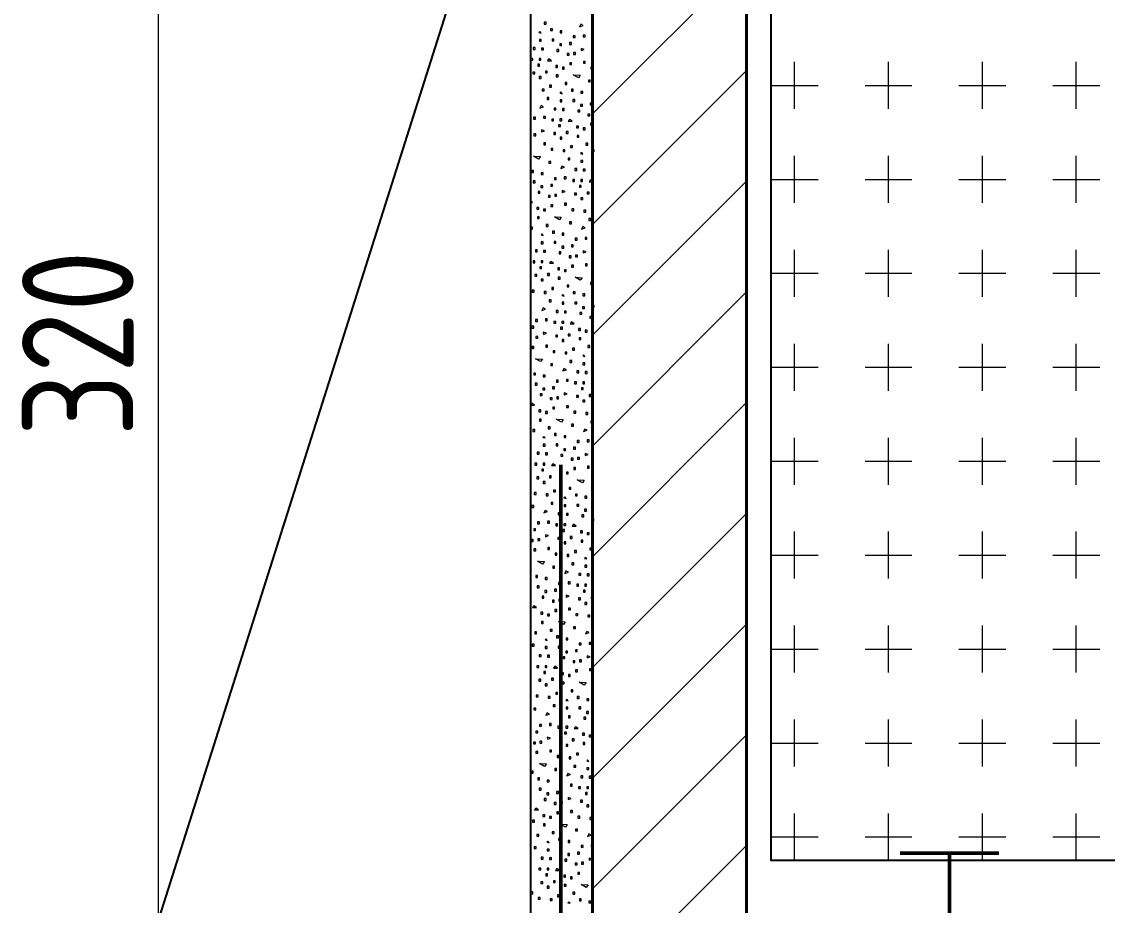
# Model space of a CAD drawing. Header units: millimetres. Extents: x 0 to 23.3, y 0 to 16.5.
# Drawn here: x 17.625 to 18.794, y 10.629 to 11.58 of the extents above; entities that cross this region are included whole.
import ezdxf

# ---------------------------------------------------------------- set-up
doc = ezdxf.new("R2010")
doc.units = ezdxf.units.MM
doc.layers.add('PDF _Геометрия', color=7, linetype='Continuous')
doc.layers.add('PDF _Текст', color=7, linetype='Continuous')
doc.styles.get("Standard").update_dxf_attribs({"font": 'ГОСТ тип А.ttf'})

msp = doc.modelspace()

# ---------------------------------------------------------------- linework, layer by layer
at = {"layer": 'PDF _Геометрия', "lineweight": 13}
msp.add_lwpolyline([(17.7722, 12.6707), (17.7722, 9.8014)], dxfattribs=at)
at = {"layer": 'PDF _Геометрия', "lineweight": 25}
for points in [[(21.6086, 9.7458), (18.2399, 9.7458), (18.1735, 9.7458), (18.1735, 12.6382), (18.2399, 12.6382), (18.2399, 9.8122), (21.6086, 9.8122)], [(18.4323, 11.9712), (19.4017, 11.9712), (19.4017, 10.6771), (18.4323, 10.6771)]]:
    msp.add_lwpolyline(points, close=True, dxfattribs=at)
at = {"layer": 'PDF _Геометрия', "lineweight": 40}
msp.add_lwpolyline([(18.4058, 12.6358), (18.4058, 9.8231), (18.2399, 9.8231), (18.2399, 12.6358)], close=True, dxfattribs=at)
at = {"layer": 'PDF _Геометрия', "lineweight": 25}
msp.add_lwpolyline([(18.2711, 12.1854), (18.267, 12.1725), (17.6494, 10.2257)], dxfattribs=at)
at = {"layer": 'PDF _Геометрия', "lineweight": 18}
for points in [[(18.2399, 11.4809), (18.4058, 11.6468)], [(18.2275, 11.5774), (18.2262, 11.5747)], [(18.2262, 11.5747), (18.2301, 11.5761)], [(18.2301, 11.5761), (18.2275, 11.5774)], [(18.1835, 11.5695), (18.1824, 11.5684)], [(18.1824, 11.5684), (18.1848, 11.5678)], [(18.1848, 11.5678), (18.1835, 11.5695)], [(18.2277, 11.5512), (18.2277, 11.549)], [(18.2277, 11.549), (18.231, 11.5502), (18.2277, 11.5512)], [(18.1958, 11.538), (18.193, 11.54), (18.1915, 11.538)], [(18.1915, 11.538), (18.1958, 11.538)], [(18.2399, 11.3617), (18.4058, 11.5276)], [(18.4576, 11.4862), (18.4576, 11.5368)], [(18.5588, 11.4862), (18.5588, 11.5368)], [(18.6599, 11.4862), (18.6599, 11.5368)], [(18.761, 11.4862), (18.761, 11.5368)], [(18.2193, 11.5228), (18.2267, 11.5224)], [(18.2248, 11.5196), (18.2193, 11.5228)], [(18.2267, 11.5224), (18.2248, 11.5196)], [(18.206, 11.5044), (18.2049, 11.5033)], [(18.2049, 11.5033), (18.2073, 11.5026)], [(18.2073, 11.5026), (18.206, 11.5044)], [(18.4323, 11.5115), (18.4829, 11.5115)], [(18.5335, 11.5115), (18.584, 11.5115)], [(18.6346, 11.5115), (18.6852, 11.5115)], [(18.7357, 11.5115), (18.7863, 11.5115)], [(18.1847, 11.4898), (18.1835, 11.4871)], [(18.1835, 11.4871), (18.1874, 11.4885)], [(18.1874, 11.4885), (18.1847, 11.4898)], [(18.2154, 11.4748), (18.2139, 11.4728)], [(18.2139, 11.4728), (18.2183, 11.4729)], [(18.2183, 11.4729), (18.2154, 11.4748)], [(18.185, 11.4636), (18.185, 11.4614)], [(18.185, 11.4614), (18.1883, 11.4626), (18.185, 11.4636)], [(18.1766, 11.4352), (18.184, 11.4348)], [(18.182, 11.432), (18.1766, 11.4352)], [(18.184, 11.4348), (18.182, 11.432)], [(18.2284, 11.4392), (18.2273, 11.4381)], [(18.2273, 11.4381), (18.2297, 11.4375)], [(18.2297, 11.4375), (18.2284, 11.4392)], [(18.4576, 11.3851), (18.4576, 11.4356)], [(18.5588, 11.3851), (18.5588, 11.4356)], [(18.6599, 11.3851), (18.6599, 11.4356)], [(18.761, 11.3851), (18.761, 11.4356)], [(18.2072, 11.4246), (18.2059, 11.422)], [(18.2059, 11.422), (18.2098, 11.4233)], [(18.2098, 11.4233), (18.2072, 11.4246)], [(18.2399, 11.4083), (18.2378, 11.4097), (18.2363, 11.4077)], [(18.4323, 11.4103), (18.4829, 11.4103)], [(18.5335, 11.4103), (18.584, 11.4103)], [(18.6346, 11.4103), (18.6852, 11.4103)], [(18.7357, 11.4103), (18.7863, 11.4103)], [(18.2074, 11.3985), (18.2075, 11.3963)], [(18.2075, 11.3963), (18.2107, 11.3974), (18.2074, 11.3985)], [(18.2363, 11.4077), (18.2399, 11.4077)], [(18.2399, 11.2425), (18.4058, 11.4084)], [(18.1755, 11.3853), (18.1735, 11.3867)], [(18.1735, 11.3853), (18.1755, 11.3853)], [(18.2045, 11.3668), (18.199, 11.3701)], [(18.199, 11.37), (18.2064, 11.3697)], [(18.2064, 11.3697), (18.2045, 11.3668)], [(18.1857, 11.3516), (18.1846, 11.3505)], [(18.187, 11.3499), (18.1857, 11.3516)], [(18.2296, 11.3595), (18.2283, 11.3568)], [(18.2283, 11.3568), (18.2322, 11.3582)], [(18.2322, 11.3582), (18.2296, 11.3595)], [(18.1846, 11.3505), (18.187, 11.3499)], [(18.2299, 11.3333), (18.2299, 11.3311)], [(18.2299, 11.3311), (18.2332, 11.3322), (18.2299, 11.3333)], [(18.4576, 11.2839), (18.4576, 11.3345)], [(18.5588, 11.2839), (18.5588, 11.3345)], [(18.6599, 11.2839), (18.6599, 11.3345)], [(18.761, 11.2839), (18.761, 11.3345)], [(18.1951, 11.3221), (18.1936, 11.3201)], [(18.1936, 11.3201), (18.198, 11.3201)], [(18.198, 11.3201), (18.1951, 11.3221)], [(18.2214, 11.3049), (18.2288, 11.3045)], [(18.2269, 11.3017), (18.2214, 11.3049)], [(18.2288, 11.3045), (18.2269, 11.3017)], [(18.4323, 11.3092), (18.4829, 11.3092)], [(18.5335, 11.3092), (18.584, 11.3092)], [(18.6346, 11.3092), (18.6852, 11.3092)], [(18.7357, 11.3092), (18.7863, 11.3092)], [(18.2081, 11.2865), (18.207, 11.2854)], [(18.207, 11.2854), (18.2094, 11.2847)], [(18.2094, 11.2847), (18.2081, 11.2865)], [(18.2399, 11.1233), (18.4058, 11.2892)], [(18.1869, 11.2719), (18.1856, 11.2692)], [(18.1856, 11.2692), (18.1895, 11.2706)], [(18.1895, 11.2706), (18.1869, 11.2719)], [(18.2176, 11.2569), (18.216, 11.2549)], [(18.216, 11.2549), (18.2204, 11.255)], [(18.2204, 11.255), (18.2175, 11.2569)], [(18.1871, 11.2457), (18.1872, 11.2435)], [(18.1872, 11.2435), (18.1904, 11.2447), (18.1871, 11.2457)], [(18.4576, 11.1828), (18.4576, 11.2334)], [(18.5588, 11.1828), (18.5588, 11.2334)], [(18.6599, 11.1828), (18.6599, 11.2334)], [(18.761, 11.1828), (18.761, 11.2334)], [(18.1787, 11.2173), (18.1861, 11.2169)], [(18.1842, 11.2141), (18.1787, 11.2173)], [(18.1861, 11.2169), (18.1842, 11.2141)], [(18.2305, 11.2213), (18.2295, 11.2202)], [(18.2295, 11.2202), (18.2319, 11.2196)], [(18.2319, 11.2196), (18.2305, 11.2213)], [(18.2093, 11.2067), (18.208, 11.2041)], [(18.208, 11.2041), (18.212, 11.2054), (18.2093, 11.2067)], [(18.4323, 11.2081), (18.4829, 11.2081)], [(18.5335, 11.2081), (18.584, 11.2081)], [(18.6346, 11.2081), (18.6852, 11.2081)], [(18.7357, 11.2081), (18.7863, 11.2081)], [(18.2399, 11.1916), (18.2385, 11.1898)], [(18.2385, 11.1898), (18.2399, 11.1898)], [(18.2096, 11.1806), (18.2096, 11.1784)], [(18.2096, 11.1784), (18.2129, 11.1795), (18.2096, 11.1806)], [(18.1748, 11.1693), (18.1735, 11.1676)], [(18.1735, 11.1673), (18.1777, 11.1674)], [(18.1777, 11.1674), (18.1748, 11.1693)], [(18.2399, 11.0041), (18.4058, 11.17)], [(18.2011, 11.1521), (18.2086, 11.1518)], [(18.2066, 11.1489), (18.2011, 11.1521)], [(18.2086, 11.1518), (18.2066, 11.1489)], [(18.2318, 11.1416), (18.2305, 11.1389)], [(18.2344, 11.1403), (18.2318, 11.1416)], [(18.1878, 11.1337), (18.1867, 11.1326)], [(18.1867, 11.1326), (18.1891, 11.132)], [(18.1891, 11.132), (18.1878, 11.1337)], [(18.2305, 11.1389), (18.2344, 11.1403)], [(18.4576, 11.0816), (18.4576, 11.1322)], [(18.5588, 11.0816), (18.5588, 11.1322)], [(18.6599, 11.0816), (18.6599, 11.1322)], [(18.761, 11.0816), (18.761, 11.1322)], [(18.232, 11.1154), (18.232, 11.1132)], [(18.232, 11.1132), (18.2353, 11.1143), (18.232, 11.1154)], [(18.4323, 11.1069), (18.4829, 11.1069)], [(18.5335, 11.1069), (18.584, 11.1069)], [(18.6346, 11.1069), (18.6852, 11.1069)], [(18.7357, 11.1069), (18.7863, 11.1069)], [(18.1973, 11.1042), (18.1958, 11.1022)], [(18.1958, 11.1022), (18.2001, 11.1022)], [(18.2001, 11.1022), (18.1973, 11.1042)], [(18.2236, 11.087), (18.231, 11.0866)], [(18.2291, 11.0838), (18.2236, 11.087)], [(18.231, 11.0866), (18.2291, 11.0838)], [(18.2103, 11.0686), (18.2092, 11.0675)], [(18.2092, 11.0675), (18.2116, 11.0668)], [(18.2116, 11.0668), (18.2103, 11.0686)], [(18.189, 11.054), (18.1878, 11.0513)], [(18.1878, 11.0513), (18.1917, 11.0527), (18.189, 11.054)], [(18.2399, 10.8849), (18.4058, 11.0508)], [(18.2197, 11.039), (18.2182, 11.037)], [(18.2182, 11.037), (18.2226, 11.0371)], [(18.2226, 11.0371), (18.2197, 11.039)], [(18.1893, 11.0278), (18.1893, 11.0256)], [(18.1893, 11.0256), (18.1926, 11.0268), (18.1893, 11.0278)], [(18.4576, 10.9805), (18.4576, 11.0311)], [(18.5588, 10.9805), (18.5588, 11.0311)], [(18.6599, 10.9805), (18.6599, 11.0311)], [(18.761, 10.9805), (18.761, 11.0311)], [(18.2327, 11.0034), (18.2316, 11.0023)], [(18.2316, 11.0023), (18.234, 11.0017)], [(18.234, 11.0017), (18.2327, 11.0034)], [(18.4323, 11.0058), (18.4829, 11.0058)], [(18.5335, 11.0058), (18.584, 11.0058)], [(18.6346, 11.0058), (18.6852, 11.0058)], [(18.7357, 11.0058), (18.7863, 11.0058)], [(18.1809, 10.9994), (18.1883, 10.999), (18.1863, 10.9962)], [(18.1863, 10.9962), (18.1809, 10.9994)], [(18.2115, 10.9888), (18.2102, 10.9862)], [(18.2141, 10.9875), (18.2115, 10.9888)], [(18.2102, 10.9862), (18.2141, 10.9875)], [(18.2117, 10.9627), (18.2118, 10.9605)], [(18.2118, 10.9605), (18.215, 10.9616), (18.2117, 10.9627)], [(18.1798, 10.9495), (18.177, 10.9514), (18.1755, 10.9494)], [(18.1755, 10.9494), (18.1798, 10.9495)], [(18.2033, 10.9342), (18.2107, 10.9339)], [(18.2088, 10.931), (18.2033, 10.9342)], [(18.2107, 10.9339), (18.2088, 10.931)], [(18.2399, 10.7657), (18.4058, 10.9316)], [(18.2339, 10.9236), (18.2326, 10.921)], [(18.2326, 10.921), (18.2365, 10.9224), (18.2339, 10.9236)], [(18.4576, 10.8794), (18.4576, 10.9299)], [(18.5588, 10.8794), (18.5588, 10.9299)], [(18.6599, 10.8794), (18.6599, 10.9299)], [(18.761, 10.8794), (18.761, 10.9299)], [(18.19, 10.9158), (18.1889, 10.9147)], [(18.1889, 10.9147), (18.1913, 10.9141)], [(18.1913, 10.9141), (18.19, 10.9158)], [(18.2342, 10.8975), (18.2342, 10.8953)], [(18.2342, 10.8953), (18.2374, 10.8964), (18.2342, 10.8975)], [(18.4323, 10.9047), (18.4829, 10.9047)], [(18.5335, 10.9047), (18.584, 10.9047)], [(18.6346, 10.9047), (18.6852, 10.9047)], [(18.7357, 10.9047), (18.7863, 10.9047)], [(18.1994, 10.8863), (18.1979, 10.8843)], [(18.1979, 10.8843), (18.2023, 10.8843)], [(18.2023, 10.8843), (18.1994, 10.8863)], [(18.2257, 10.8691), (18.2331, 10.8687), (18.2312, 10.8659)], [(18.2312, 10.8659), (18.2257, 10.8691)], [(18.2124, 10.8506), (18.2113, 10.8495)], [(18.2113, 10.8495), (18.2137, 10.8489)], [(18.2137, 10.8489), (18.2124, 10.8506)], [(18.1912, 10.8361), (18.1899, 10.8334)], [(18.1899, 10.8334), (18.1938, 10.8348)], [(18.1938, 10.8348), (18.1912, 10.8361)], [(18.4576, 10.7782), (18.4576, 10.8288)], [(18.5588, 10.7782), (18.5588, 10.8288)], [(18.6599, 10.7782), (18.6599, 10.8288)], [(18.761, 10.7782), (18.761, 10.8288)], [(18.2247, 10.8192), (18.2218, 10.8211), (18.2203, 10.8191)], [(18.2203, 10.8191), (18.2247, 10.8192)], [(18.1914, 10.8099), (18.1915, 10.8077)], [(18.1915, 10.8077), (18.1947, 10.8088), (18.1914, 10.8099)], [(18.2399, 10.6465), (18.4058, 10.8124)], [(18.4323, 10.8035), (18.4829, 10.8035)], [(18.5335, 10.8035), (18.584, 10.8035)], [(18.6346, 10.8035), (18.6852, 10.8035)], [(18.7357, 10.8035), (18.7863, 10.8035)], [(18.183, 10.7815), (18.1904, 10.7811), (18.1885, 10.7783)], [(18.1885, 10.7783), (18.183, 10.7815)], [(18.2348, 10.7855), (18.2338, 10.7844)], [(18.2338, 10.7844), (18.2362, 10.7838)], [(18.2362, 10.7838), (18.2348, 10.7855)], [(18.2136, 10.7709), (18.2123, 10.7683)], [(18.2123, 10.7683), (18.2163, 10.7696), (18.2136, 10.7709)], [(18.2139, 10.7448), (18.2139, 10.7426)], [(18.2139, 10.7426), (18.2172, 10.7437), (18.2139, 10.7448)], [(18.1791, 10.7335), (18.1776, 10.7315)], [(18.1776, 10.7315), (18.182, 10.7316)], [(18.182, 10.7316), (18.1791, 10.7335)], [(18.4576, 10.6771), (18.4576, 10.7277)], [(18.5588, 10.6771), (18.5588, 10.7277)], [(18.6599, 10.6771), (18.6599, 10.7277)], [(18.761, 10.6771), (18.761, 10.7277)], [(18.2054, 10.7163), (18.2129, 10.716), (18.2109, 10.7131)], [(18.2109, 10.7131), (18.2054, 10.7163)], [(18.1921, 10.6979), (18.191, 10.6968)], [(18.191, 10.6968), (18.1934, 10.6962)], [(18.1934, 10.6962), (18.1921, 10.6979)], [(18.2361, 10.7057), (18.2348, 10.7031)], [(18.2348, 10.7031), (18.2387, 10.7045)], [(18.2387, 10.7045), (18.2361, 10.7057)], [(18.4323, 10.7024), (18.4829, 10.7024)], [(18.5335, 10.7024), (18.584, 10.7024)], [(18.6346, 10.7024), (18.6852, 10.7024)], [(18.7357, 10.7024), (18.7863, 10.7024)], [(18.2399, 10.5274), (18.4058, 10.6933)], [(18.1735, 10.682), (18.1735, 10.682)], [(18.1735, 10.682), (18.1735, 10.682)], [(18.2363, 10.6796), (18.2363, 10.6774)], [(18.2363, 10.6774), (18.2396, 10.6785), (18.2363, 10.6796)], [(18.2016, 10.6684), (18.2001, 10.6664)], [(18.2001, 10.6664), (18.2044, 10.6664)], [(18.2044, 10.6664), (18.2016, 10.6684)], [(18.1735, 10.6558), (18.1744, 10.6561), (18.1735, 10.6564)], [(18.2279, 10.6512), (18.2353, 10.6508), (18.2334, 10.648)], [(18.2334, 10.648), (18.2279, 10.6512)], [(18.2146, 10.6327), (18.2135, 10.6316)], [(18.2135, 10.6316), (18.2159, 10.631)], [(18.2159, 10.631), (18.2146, 10.6327)]]:
    msp.add_lwpolyline(points, dxfattribs=at)
at = {"layer": 'PDF _Геометрия', "lineweight": 5}
for points in [[(18.188, 11.5776), (18.19, 11.5776), (18.19, 11.5796), (18.188, 11.5796)], [(18.1948, 11.5705), (18.1968, 11.5705), (18.1968, 11.5725), (18.1948, 11.5725)], [(18.2051, 11.5682), (18.2071, 11.5682), (18.2071, 11.5702), (18.2051, 11.5702)], [(18.2193, 11.5629), (18.2213, 11.5629), (18.2213, 11.5649), (18.2193, 11.5649)], [(18.23, 11.5637), (18.232, 11.5637), (18.232, 11.5657), (18.23, 11.5657)], [(18.239, 11.5609), (18.241, 11.5609), (18.241, 11.5629), (18.239, 11.5629)], [(18.1763, 11.5503), (18.1783, 11.5503), (18.1783, 11.5523), (18.1763, 11.5523)], [(18.1828, 11.559), (18.1848, 11.559), (18.1848, 11.561), (18.1828, 11.561)], [(18.1852, 11.5497), (18.1872, 11.5497), (18.1872, 11.5517), (18.1852, 11.5517)], [(18.1965, 11.5594), (18.1985, 11.5594), (18.1985, 11.5614), (18.1965, 11.5614)], [(18.2018, 11.5481), (18.2038, 11.5481), (18.2038, 11.5501), (18.2018, 11.5501)], [(18.2048, 11.5543), (18.2068, 11.5543), (18.2068, 11.5563), (18.2048, 11.5563)], [(18.2153, 11.5557), (18.2173, 11.5557), (18.2173, 11.5577), (18.2153, 11.5577)], [(18.1738, 11.5385), (18.1758, 11.5385), (18.1758, 11.5405), (18.1738, 11.5405)], [(18.1825, 11.5386), (18.1845, 11.5386), (18.1845, 11.5406), (18.1825, 11.5406)], [(18.2128, 11.5439), (18.2148, 11.5439), (18.2148, 11.5459), (18.2128, 11.5459)], [(18.2197, 11.5448), (18.2217, 11.5448), (18.2217, 11.5468), (18.2197, 11.5468)], [(18.1811, 11.5322), (18.1831, 11.5322), (18.1831, 11.5342), (18.1811, 11.5342)], [(18.1894, 11.5249), (18.1914, 11.5249), (18.1914, 11.5269), (18.1894, 11.5269)], [(18.2005, 11.5309), (18.2025, 11.5309), (18.2025, 11.5329), (18.2005, 11.5329)], [(18.2077, 11.529), (18.2097, 11.529), (18.2097, 11.531), (18.2077, 11.531)], [(18.2155, 11.5339), (18.2175, 11.5339), (18.2175, 11.5359), (18.2155, 11.5359)], [(18.2303, 11.5353), (18.2323, 11.5353), (18.2323, 11.5373), (18.2303, 11.5373)], [(18.2382, 11.5293), (18.2402, 11.5293), (18.2402, 11.5313), (18.2382, 11.5313)], [(18.1759, 11.5239), (18.1779, 11.5239), (18.1779, 11.5259), (18.1759, 11.5259)], [(18.1827, 11.519), (18.1847, 11.519), (18.1847, 11.521), (18.1827, 11.521)], [(18.201, 11.5209), (18.203, 11.5209), (18.203, 11.5229), (18.201, 11.5229)], [(18.2357, 11.5153), (18.2377, 11.5153), (18.2377, 11.5173), (18.2357, 11.5173)], [(18.1859, 11.5055), (18.1879, 11.5055), (18.1879, 11.5075), (18.1859, 11.5075)], [(18.1939, 11.5097), (18.1959, 11.5097), (18.1959, 11.5117), (18.1939, 11.5117)], [(18.2105, 11.5125), (18.2125, 11.5125), (18.2125, 11.5145), (18.2105, 11.5145)], [(18.2173, 11.5053), (18.2193, 11.5053), (18.2193, 11.5073), (18.2173, 11.5073)], [(18.2275, 11.503), (18.2295, 11.503), (18.2295, 11.505), (18.2275, 11.505)], [(18.1912, 11.4964), (18.1932, 11.4964), (18.1932, 11.4984), (18.1912, 11.4984)], [(18.2052, 11.4939), (18.2072, 11.4939), (18.2072, 11.4959), (18.2052, 11.4959)], [(18.2189, 11.4942), (18.2209, 11.4942), (18.2209, 11.4962), (18.2189, 11.4962)], [(18.2377, 11.4905), (18.2397, 11.4905), (18.2397, 11.4925), (18.2377, 11.4925)], [(18.1987, 11.4851), (18.2007, 11.4851), (18.2007, 11.4871), (18.1987, 11.4871)], [(18.2077, 11.4845), (18.2097, 11.4845), (18.2097, 11.4865), (18.2077, 11.4865)], [(18.2243, 11.483), (18.2263, 11.483), (18.2263, 11.485), (18.2243, 11.485)], [(18.2272, 11.4891), (18.2292, 11.4891), (18.2292, 11.4911), (18.2272, 11.4911)], [(18.2352, 11.4787), (18.2372, 11.4787), (18.2372, 11.4807), (18.2352, 11.4807)], [(18.1766, 11.4753), (18.1786, 11.4753), (18.1786, 11.4773), (18.1766, 11.4773)], [(18.1873, 11.4761), (18.1893, 11.4761), (18.1893, 11.4781), (18.1873, 11.4781)], [(18.1962, 11.4733), (18.1982, 11.4733), (18.1982, 11.4753), (18.1962, 11.4753)], [(18.2035, 11.4671), (18.2055, 11.4671), (18.2055, 11.4691), (18.2035, 11.4691)], [(18.205, 11.4734), (18.207, 11.4734), (18.207, 11.4754), (18.205, 11.4754)], [(18.2379, 11.4687), (18.2399, 11.4687), (18.2399, 11.4707), (18.2379, 11.4707)], [(18.177, 11.4572), (18.179, 11.4572), (18.179, 11.4592), (18.177, 11.4592)], [(18.1983, 11.4587), (18.2003, 11.4587), (18.2003, 11.4607), (18.1983, 11.4607)], [(18.2118, 11.4597), (18.2138, 11.4597), (18.2138, 11.4617), (18.2118, 11.4617)], [(18.2229, 11.4657), (18.2249, 11.4657), (18.2249, 11.4677), (18.2229, 11.4677)], [(18.2234, 11.4557), (18.2254, 11.4557), (18.2254, 11.4577), (18.2234, 11.4577)], [(18.2301, 11.4638), (18.2321, 11.4638), (18.2321, 11.4658), (18.2301, 11.4658)], [(18.1876, 11.4477), (18.1896, 11.4477), (18.1896, 11.4497), (18.1876, 11.4497)], [(18.2051, 11.4538), (18.2071, 11.4538), (18.2071, 11.4558), (18.2051, 11.4558)], [(18.2164, 11.4445), (18.2184, 11.4445), (18.2184, 11.4465), (18.2164, 11.4465)], [(18.2329, 11.4473), (18.2349, 11.4473), (18.2349, 11.4493), (18.2329, 11.4493)], [(18.1955, 11.4417), (18.1975, 11.4417), (18.1975, 11.4437), (18.1955, 11.4437)], [(18.2083, 11.4403), (18.2103, 11.4403), (18.2103, 11.4423), (18.2083, 11.4423)], [(18.2137, 11.4312), (18.2157, 11.4312), (18.2157, 11.4332), (18.2137, 11.4332)], [(18.2397, 11.4402), (18.2417, 11.4402), (18.2417, 11.4422), (18.2397, 11.4422)], [(18.193, 11.4277), (18.195, 11.4277), (18.195, 11.4297), (18.193, 11.4297)], [(18.2212, 11.42), (18.2232, 11.42), (18.2232, 11.422), (18.2212, 11.422)], [(18.2276, 11.4287), (18.2296, 11.4287), (18.2296, 11.4307), (18.2276, 11.4307)], [(18.2301, 11.4194), (18.2321, 11.4194), (18.2321, 11.4214), (18.2301, 11.4214)], [(18.1746, 11.4178), (18.1766, 11.4178), (18.1766, 11.4198), (18.1746, 11.4198)], [(18.1848, 11.4155), (18.1868, 11.4155), (18.1868, 11.4175), (18.1848, 11.4175)], [(18.199, 11.4101), (18.201, 11.4101), (18.201, 11.4121), (18.199, 11.4121)], [(18.2097, 11.4109), (18.2117, 11.4109), (18.2117, 11.4129), (18.2097, 11.4129)], [(18.2187, 11.4082), (18.2207, 11.4082), (18.2207, 11.4102), (18.2187, 11.4102)], [(18.2274, 11.4082), (18.2294, 11.4082), (18.2294, 11.4102), (18.2274, 11.4102)], [(18.1762, 11.4067), (18.1782, 11.4067), (18.1782, 11.4087), (18.1762, 11.4087)], [(18.1845, 11.4015), (18.1865, 11.4015), (18.1865, 11.4035), (18.1845, 11.4035)], [(18.195, 11.4029), (18.197, 11.4029), (18.197, 11.4049), (18.195, 11.4049)], [(18.2259, 11.4019), (18.2279, 11.4019), (18.2279, 11.4039), (18.2259, 11.4039)], [(18.1815, 11.3954), (18.1835, 11.3954), (18.1835, 11.3974), (18.1815, 11.3974)], [(18.1925, 11.3911), (18.1945, 11.3911), (18.1945, 11.3931), (18.1925, 11.3931)], [(18.1994, 11.3921), (18.2014, 11.3921), (18.2014, 11.3941), (18.1994, 11.3941)], [(18.2208, 11.3936), (18.2228, 11.3936), (18.2228, 11.3956), (18.2208, 11.3956)], [(18.2276, 11.3886), (18.2296, 11.3886), (18.2296, 11.3906), (18.2276, 11.3906)], [(18.2343, 11.3946), (18.2363, 11.3946), (18.2363, 11.3966), (18.2343, 11.3966)], [(18.1802, 11.3781), (18.1822, 11.3781), (18.1822, 11.3801), (18.1802, 11.3801)], [(18.1874, 11.3763), (18.1894, 11.3763), (18.1894, 11.3783), (18.1874, 11.3783)], [(18.1952, 11.3811), (18.1972, 11.3811), (18.1972, 11.3831), (18.1952, 11.3831)], [(18.21, 11.3826), (18.212, 11.3826), (18.212, 11.3846), (18.21, 11.3846)], [(18.2179, 11.3766), (18.2199, 11.3766), (18.2199, 11.3786), (18.2179, 11.3786)], [(18.2308, 11.3752), (18.2328, 11.3752), (18.2328, 11.3772), (18.2308, 11.3772)], [(18.2388, 11.3794), (18.2408, 11.3794), (18.2408, 11.3814), (18.2388, 11.3814)], [(18.1807, 11.3681), (18.1827, 11.3681), (18.1827, 11.3701), (18.1807, 11.3701)], [(18.2154, 11.3626), (18.2174, 11.3626), (18.2174, 11.3646), (18.2154, 11.3646)], [(18.2361, 11.3661), (18.2381, 11.3661), (18.2381, 11.3681), (18.2361, 11.3681)], [(18.1736, 11.3569), (18.1756, 11.3569), (18.1756, 11.3589), (18.1736, 11.3589)], [(18.1902, 11.3597), (18.1922, 11.3597), (18.1922, 11.3617), (18.1902, 11.3617)], [(18.197, 11.3526), (18.199, 11.3526), (18.199, 11.3546), (18.197, 11.3546)], [(18.2073, 11.3503), (18.2093, 11.3503), (18.2093, 11.3523), (18.2073, 11.3523)], [(18.1849, 11.3411), (18.1869, 11.3411), (18.1869, 11.3431), (18.1849, 11.3431)], [(18.1986, 11.3415), (18.2006, 11.3415), (18.2006, 11.3435), (18.1986, 11.3435)], [(18.2174, 11.3378), (18.2194, 11.3378), (18.2194, 11.3398), (18.2174, 11.3398)], [(18.2215, 11.345), (18.2235, 11.345), (18.2235, 11.347), (18.2215, 11.347)], [(18.2321, 11.3458), (18.2341, 11.3458), (18.2341, 11.3478), (18.2321, 11.3478)], [(18.1785, 11.3324), (18.1805, 11.3324), (18.1805, 11.3344), (18.1785, 11.3344)], [(18.1874, 11.3318), (18.1894, 11.3318), (18.1894, 11.3338), (18.1874, 11.3338)], [(18.204, 11.3302), (18.206, 11.3302), (18.206, 11.3322), (18.204, 11.3322)], [(18.207, 11.3364), (18.209, 11.3364), (18.209, 11.3384), (18.207, 11.3384)], [(18.2149, 11.326), (18.2169, 11.326), (18.2169, 11.328), (18.2149, 11.328)], [(18.2219, 11.3269), (18.2239, 11.3269), (18.2239, 11.3289), (18.2219, 11.3289)], [(18.176, 11.3206), (18.178, 11.3206), (18.178, 11.3226), (18.176, 11.3226)], [(18.1832, 11.3143), (18.1852, 11.3143), (18.1852, 11.3163), (18.1832, 11.3163)], [(18.1847, 11.3207), (18.1867, 11.3207), (18.1867, 11.3227), (18.1847, 11.3227)], [(18.2176, 11.316), (18.2196, 11.316), (18.2196, 11.318), (18.2176, 11.318)], [(18.2324, 11.3174), (18.2344, 11.3174), (18.2344, 11.3194), (18.2324, 11.3194)], [(18.1781, 11.306), (18.1801, 11.306), (18.1801, 11.308), (18.1781, 11.308)], [(18.1916, 11.307), (18.1936, 11.307), (18.1936, 11.309), (18.1916, 11.309)], [(18.2026, 11.313), (18.2046, 11.313), (18.2046, 11.315), (18.2026, 11.315)], [(18.2031, 11.303), (18.2051, 11.303), (18.2051, 11.305), (18.2031, 11.305)], [(18.2098, 11.3111), (18.2118, 11.3111), (18.2118, 11.3131), (18.2098, 11.3131)], [(18.1849, 11.301), (18.1869, 11.301), (18.1869, 11.303), (18.1849, 11.303)], [(18.1961, 11.2918), (18.1981, 11.2918), (18.1981, 11.2938), (18.1961, 11.2938)], [(18.2126, 11.2946), (18.2146, 11.2946), (18.2146, 11.2966), (18.2126, 11.2966)], [(18.2379, 11.2974), (18.2399, 11.2974), (18.2399, 11.2994), (18.2379, 11.2994)], [(18.1752, 11.289), (18.1772, 11.289), (18.1772, 11.291), (18.1752, 11.291)], [(18.188, 11.2876), (18.19, 11.2876), (18.19, 11.2896), (18.188, 11.2896)], [(18.2194, 11.2874), (18.2214, 11.2874), (18.2214, 11.2894), (18.2194, 11.2894)], [(18.2297, 11.2851), (18.2317, 11.2851), (18.2317, 11.2871), (18.2297, 11.2871)], [(18.1934, 11.2785), (18.1954, 11.2785), (18.1954, 11.2805), (18.1934, 11.2805)], [(18.2073, 11.276), (18.2093, 11.276), (18.2093, 11.278), (18.2073, 11.278)], [(18.2211, 11.2763), (18.2231, 11.2763), (18.2231, 11.2783), (18.2211, 11.2783)], [(18.2294, 11.2712), (18.2314, 11.2712), (18.2314, 11.2732), (18.2294, 11.2732)], [(18.2398, 11.2726), (18.2418, 11.2726), (18.2418, 11.2746), (18.2398, 11.2746)], [(18.1788, 11.2574), (18.1808, 11.2574), (18.1808, 11.2594), (18.1788, 11.2594)], [(18.1894, 11.2582), (18.1914, 11.2582), (18.1914, 11.2602), (18.1894, 11.2602)], [(18.2009, 11.2672), (18.2029, 11.2672), (18.2029, 11.2692), (18.2009, 11.2692)], [(18.2098, 11.2666), (18.2118, 11.2666), (18.2118, 11.2686), (18.2098, 11.2686)], [(18.2264, 11.2651), (18.2284, 11.2651), (18.2284, 11.2671), (18.2264, 11.2671)], [(18.2373, 11.2608), (18.2393, 11.2608), (18.2393, 11.2628), (18.2373, 11.2628)], [(18.1747, 11.2502), (18.1767, 11.2502), (18.1767, 11.2522), (18.1747, 11.2522)], [(18.1984, 11.2554), (18.2004, 11.2554), (18.2004, 11.2574), (18.1984, 11.2574)], [(18.2056, 11.2492), (18.2076, 11.2492), (18.2076, 11.2512), (18.2056, 11.2512)], [(18.2071, 11.2555), (18.2091, 11.2555), (18.2091, 11.2575), (18.2071, 11.2575)], [(18.225, 11.2478), (18.227, 11.2478), (18.227, 11.2498), (18.225, 11.2498)], [(18.2323, 11.2459), (18.2343, 11.2459), (18.2343, 11.2479), (18.2323, 11.2479)], [(18.1791, 11.2393), (18.1811, 11.2393), (18.1811, 11.2413), (18.1791, 11.2413)], [(18.2005, 11.2408), (18.2025, 11.2408), (18.2025, 11.2428), (18.2005, 11.2428)], [(18.2073, 11.2359), (18.2093, 11.2359), (18.2093, 11.2379), (18.2073, 11.2379)], [(18.214, 11.2418), (18.216, 11.2418), (18.216, 11.2438), (18.214, 11.2438)], [(18.2256, 11.2378), (18.2276, 11.2378), (18.2276, 11.2398), (18.2256, 11.2398)], [(18.1749, 11.2284), (18.1769, 11.2284), (18.1769, 11.2304), (18.1749, 11.2304)], [(18.1897, 11.2298), (18.1917, 11.2298), (18.1917, 11.2318), (18.1897, 11.2318)], [(18.1976, 11.2238), (18.1996, 11.2238), (18.1996, 11.2258), (18.1976, 11.2258)], [(18.2105, 11.2224), (18.2125, 11.2224), (18.2125, 11.2244), (18.2105, 11.2244)], [(18.2185, 11.2266), (18.2205, 11.2266), (18.2205, 11.2286), (18.2185, 11.2286)], [(18.235, 11.2294), (18.237, 11.2294), (18.237, 11.2314), (18.235, 11.2314)], [(18.1951, 11.2098), (18.1971, 11.2098), (18.1971, 11.2118), (18.1951, 11.2118)], [(18.2158, 11.2133), (18.2178, 11.2133), (18.2178, 11.2153), (18.2158, 11.2153)], [(18.2298, 11.2108), (18.2318, 11.2108), (18.2318, 11.2128), (18.2298, 11.2128)], [(18.1767, 11.1998), (18.1787, 11.1998), (18.1787, 11.2018), (18.1767, 11.2018)], [(18.187, 11.1976), (18.189, 11.1976), (18.189, 11.1996), (18.187, 11.1996)], [(18.2233, 11.2021), (18.2253, 11.2021), (18.2253, 11.2041), (18.2233, 11.2041)], [(18.2323, 11.2015), (18.2343, 11.2015), (18.2343, 11.2035), (18.2323, 11.2035)], [(18.1783, 11.1888), (18.1803, 11.1888), (18.1803, 11.1908), (18.1783, 11.1908)], [(18.2012, 11.1922), (18.2032, 11.1922), (18.2032, 11.1942), (18.2012, 11.1942)], [(18.2119, 11.193), (18.2139, 11.193), (18.2139, 11.195), (18.2119, 11.195)], [(18.2208, 11.1903), (18.2228, 11.1903), (18.2228, 11.1923), (18.2208, 11.1923)], [(18.2295, 11.1903), (18.2315, 11.1903), (18.2315, 11.1923), (18.2295, 11.1923)], [(18.1837, 11.1775), (18.1857, 11.1775), (18.1857, 11.1795), (18.1837, 11.1795)], [(18.1867, 11.1836), (18.1887, 11.1836), (18.1887, 11.1856), (18.1867, 11.1856)], [(18.1971, 11.185), (18.1991, 11.185), (18.1991, 11.187), (18.1971, 11.187)], [(18.2016, 11.1742), (18.2036, 11.1742), (18.2036, 11.1762), (18.2016, 11.1762)], [(18.2229, 11.1757), (18.2249, 11.1757), (18.2249, 11.1777), (18.2229, 11.1777)], [(18.2281, 11.184), (18.2301, 11.184), (18.2301, 11.186), (18.2281, 11.186)], [(18.2364, 11.1767), (18.2384, 11.1767), (18.2384, 11.1787), (18.2364, 11.1787)], [(18.1946, 11.1732), (18.1966, 11.1732), (18.1966, 11.1752), (18.1946, 11.1752)], [(18.1973, 11.1632), (18.1993, 11.1632), (18.1993, 11.1652), (18.1973, 11.1652)], [(18.2121, 11.1647), (18.2141, 11.1647), (18.2141, 11.1667), (18.2121, 11.1667)], [(18.2297, 11.1707), (18.2317, 11.1707), (18.2317, 11.1727), (18.2297, 11.1727)], [(18.1823, 11.1602), (18.1843, 11.1602), (18.1843, 11.1622), (18.1823, 11.1622)], [(18.1895, 11.1584), (18.1915, 11.1584), (18.1915, 11.1604), (18.1895, 11.1604)], [(18.22, 11.1587), (18.222, 11.1587), (18.222, 11.1607), (18.22, 11.1607)], [(18.2329, 11.1573), (18.2349, 11.1573), (18.2349, 11.1593), (18.2329, 11.1593)], [(18.1758, 11.139), (18.1778, 11.139), (18.1778, 11.141), (18.1758, 11.141)], [(18.1829, 11.1502), (18.1849, 11.1502), (18.1849, 11.1522), (18.1829, 11.1522)], [(18.1923, 11.1418), (18.1943, 11.1418), (18.1943, 11.1438), (18.1923, 11.1438)], [(18.2176, 11.1447), (18.2196, 11.1447), (18.2196, 11.1467), (18.2176, 11.1467)], [(18.2382, 11.1482), (18.2402, 11.1482), (18.2402, 11.1502), (18.2382, 11.1502)], [(18.1991, 11.1347), (18.2011, 11.1347), (18.2011, 11.1367), (18.1991, 11.1367)], [(18.2094, 11.1324), (18.2114, 11.1324), (18.2114, 11.1344), (18.2094, 11.1344)], [(18.2236, 11.1271), (18.2256, 11.1271), (18.2256, 11.1291), (18.2236, 11.1291)], [(18.2343, 11.1278), (18.2363, 11.1278), (18.2363, 11.1298), (18.2343, 11.1298)], [(18.187, 11.1232), (18.189, 11.1232), (18.189, 11.1252), (18.187, 11.1252)], [(18.2008, 11.1236), (18.2028, 11.1236), (18.2028, 11.1256), (18.2008, 11.1256)], [(18.2091, 11.1184), (18.2111, 11.1184), (18.2111, 11.1204), (18.2091, 11.1204)], [(18.2196, 11.1199), (18.2216, 11.1199), (18.2216, 11.1219), (18.2196, 11.1219)], [(18.1806, 11.1145), (18.1826, 11.1145), (18.1826, 11.1165), (18.1806, 11.1165)], [(18.1895, 11.1139), (18.1915, 11.1139), (18.1915, 11.1159), (18.1895, 11.1159)], [(18.2061, 11.1123), (18.2081, 11.1123), (18.2081, 11.1143), (18.2061, 11.1143)], [(18.2171, 11.1081), (18.2191, 11.1081), (18.2191, 11.1101), (18.2171, 11.1101)], [(18.224, 11.109), (18.226, 11.109), (18.226, 11.111), (18.224, 11.111)], [(18.1781, 11.1027), (18.1801, 11.1027), (18.1801, 11.1047), (18.1781, 11.1047)], [(18.1854, 11.0964), (18.1874, 11.0964), (18.1874, 11.0984), (18.1854, 11.0984)], [(18.1868, 11.1028), (18.1888, 11.1028), (18.1888, 11.1048), (18.1868, 11.1048)], [(18.2048, 11.0951), (18.2068, 11.0951), (18.2068, 11.0971), (18.2048, 11.0971)], [(18.212, 11.0932), (18.214, 11.0932), (18.214, 11.0952), (18.212, 11.0952)], [(18.2198, 11.0981), (18.2218, 11.0981), (18.2218, 11.1001), (18.2198, 11.1001)], [(18.2346, 11.0995), (18.2366, 11.0995), (18.2366, 11.1015), (18.2346, 11.1015)], [(18.1802, 11.0881), (18.1822, 11.0881), (18.1822, 11.0901), (18.1802, 11.0901)], [(18.187, 11.0831), (18.189, 11.0831), (18.189, 11.0851), (18.187, 11.0851)], [(18.1937, 11.0891), (18.1957, 11.0891), (18.1957, 11.0911), (18.1937, 11.0911)], [(18.2053, 11.0851), (18.2073, 11.0851), (18.2073, 11.0871), (18.2053, 11.0871)], [(18.1773, 11.0711), (18.1793, 11.0711), (18.1793, 11.0731), (18.1773, 11.0731)], [(18.1902, 11.0697), (18.1922, 11.0697), (18.1922, 11.0717), (18.1902, 11.0717)], [(18.1982, 11.0739), (18.2002, 11.0739), (18.2002, 11.0759), (18.1982, 11.0759)], [(18.2148, 11.0767), (18.2168, 11.0767), (18.2168, 11.0787), (18.2148, 11.0787)], [(18.2216, 11.0695), (18.2236, 11.0695), (18.2236, 11.0715), (18.2216, 11.0715)], [(18.1748, 11.0571), (18.1768, 11.0571), (18.1768, 11.0591), (18.1748, 11.0591)], [(18.1955, 11.0606), (18.1975, 11.0606), (18.1975, 11.0626), (18.1955, 11.0626)], [(18.2095, 11.0581), (18.2115, 11.0581), (18.2115, 11.0601), (18.2095, 11.0601)], [(18.2232, 11.0584), (18.2252, 11.0584), (18.2252, 11.0604), (18.2232, 11.0604)], [(18.2318, 11.0672), (18.2338, 11.0672), (18.2338, 11.0692), (18.2318, 11.0692)], [(18.203, 11.0493), (18.205, 11.0493), (18.205, 11.0513), (18.203, 11.0513)], [(18.212, 11.0487), (18.214, 11.0487), (18.214, 11.0507), (18.212, 11.0507)], [(18.2286, 11.0472), (18.2306, 11.0472), (18.2306, 11.0492), (18.2286, 11.0492)], [(18.2315, 11.0533), (18.2335, 11.0533), (18.2335, 11.0553), (18.2315, 11.0553)], [(18.1809, 11.0395), (18.1829, 11.0395), (18.1829, 11.0415), (18.1809, 11.0415)], [(18.1916, 11.0403), (18.1936, 11.0403), (18.1936, 11.0423), (18.1916, 11.0423)], [(18.2005, 11.0375), (18.2025, 11.0375), (18.2025, 11.0395), (18.2005, 11.0395)], [(18.2093, 11.0376), (18.2113, 11.0376), (18.2113, 11.0396), (18.2093, 11.0396)], [(18.2395, 11.0429), (18.2415, 11.0429), (18.2415, 11.0449), (18.2395, 11.0449)], [(18.1768, 11.0323), (18.1788, 11.0323), (18.1788, 11.0343), (18.1768, 11.0343)], [(18.2026, 11.0229), (18.2046, 11.0229), (18.2046, 11.0249), (18.2026, 11.0249)], [(18.2078, 11.0313), (18.2098, 11.0313), (18.2098, 11.0333), (18.2078, 11.0333)], [(18.2161, 11.0239), (18.2181, 11.0239), (18.2181, 11.0259), (18.2161, 11.0259)], [(18.2272, 11.0299), (18.2292, 11.0299), (18.2292, 11.0319), (18.2272, 11.0319)], [(18.2344, 11.028), (18.2364, 11.028), (18.2364, 11.03), (18.2344, 11.03)], [(18.1743, 11.0205), (18.1763, 11.0205), (18.1763, 11.0225), (18.1743, 11.0225)], [(18.177, 11.0105), (18.179, 11.0105), (18.179, 11.0125), (18.177, 11.0125)], [(18.1813, 11.0214), (18.1833, 11.0214), (18.1833, 11.0234), (18.1813, 11.0234)], [(18.1919, 11.0119), (18.1939, 11.0119), (18.1939, 11.0139), (18.1919, 11.0139)], [(18.2094, 11.018), (18.2114, 11.018), (18.2114, 11.02), (18.2094, 11.02)], [(18.2277, 11.0199), (18.2297, 11.0199), (18.2297, 11.0219), (18.2277, 11.0219)], [(18.2372, 11.0115), (18.2392, 11.0115), (18.2392, 11.0135), (18.2372, 11.0135)], [(18.1998, 11.0059), (18.2018, 11.0059), (18.2018, 11.0079), (18.1998, 11.0079)], [(18.2126, 11.0045), (18.2146, 11.0045), (18.2146, 11.0065), (18.2126, 11.0065)], [(18.2207, 11.0087), (18.2227, 11.0087), (18.2227, 11.0107), (18.2207, 11.0107)], [(18.1973, 10.9919), (18.1993, 10.9919), (18.1993, 10.9939), (18.1973, 10.9939)], [(18.2179, 10.9954), (18.2199, 10.9954), (18.2199, 10.9974), (18.2179, 10.9974)], [(18.2319, 10.9929), (18.2339, 10.9929), (18.2339, 10.9949), (18.2319, 10.9949)], [(18.1789, 10.9819), (18.1809, 10.9819), (18.1809, 10.9839), (18.1789, 10.9839)], [(18.1891, 10.9796), (18.1911, 10.9796), (18.1911, 10.9816), (18.1891, 10.9816)], [(18.214, 10.9751), (18.216, 10.9751), (18.216, 10.9771), (18.214, 10.9771)], [(18.2255, 10.9841), (18.2275, 10.9841), (18.2275, 10.9861), (18.2255, 10.9861)], [(18.2344, 10.9836), (18.2364, 10.9836), (18.2364, 10.9856), (18.2344, 10.9856)], [(18.1805, 10.9708), (18.1825, 10.9708), (18.1825, 10.9728), (18.1805, 10.9728)], [(18.1888, 10.9657), (18.1908, 10.9657), (18.1908, 10.9677), (18.1888, 10.9677)], [(18.1993, 10.9671), (18.2013, 10.9671), (18.2013, 10.9691), (18.1993, 10.9691)], [(18.2033, 10.9743), (18.2053, 10.9743), (18.2053, 10.9763), (18.2033, 10.9763)], [(18.223, 10.9724), (18.225, 10.9724), (18.225, 10.9744), (18.223, 10.9744)], [(18.2302, 10.9661), (18.2322, 10.9661), (18.2322, 10.9681), (18.2302, 10.9681)], [(18.2317, 10.9724), (18.2337, 10.9724), (18.2337, 10.9744), (18.2317, 10.9744)], [(18.1858, 10.9596), (18.1878, 10.9596), (18.1878, 10.9616), (18.1858, 10.9616)], [(18.1968, 10.9553), (18.1988, 10.9553), (18.1988, 10.9573), (18.1968, 10.9573)], [(18.2037, 10.9563), (18.2057, 10.9563), (18.2057, 10.9583), (18.2037, 10.9583)], [(18.2251, 10.9578), (18.2271, 10.9578), (18.2271, 10.9598), (18.2251, 10.9598)], [(18.2319, 10.9528), (18.2339, 10.9528), (18.2339, 10.9548), (18.2319, 10.9548)], [(18.2386, 10.9588), (18.2406, 10.9588), (18.2406, 10.9608), (18.2386, 10.9608)], [(18.1845, 10.9423), (18.1865, 10.9423), (18.1865, 10.9443), (18.1845, 10.9443)], [(18.1917, 10.9404), (18.1937, 10.9404), (18.1937, 10.9424), (18.1917, 10.9424)], [(18.1995, 10.9453), (18.2015, 10.9453), (18.2015, 10.9473), (18.1995, 10.9473)], [(18.2143, 10.9468), (18.2163, 10.9468), (18.2163, 10.9488), (18.2143, 10.9488)], [(18.2222, 10.9407), (18.2242, 10.9407), (18.2242, 10.9427), (18.2222, 10.9427)], [(18.185, 10.9323), (18.187, 10.9323), (18.187, 10.9343), (18.185, 10.9343)], [(18.2351, 10.9393), (18.2371, 10.9393), (18.2371, 10.9413), (18.2351, 10.9413)], [(18.1779, 10.9211), (18.1799, 10.9211), (18.1799, 10.9231), (18.1779, 10.9231)], [(18.1945, 10.9239), (18.1965, 10.9239), (18.1965, 10.9259), (18.1945, 10.9259)], [(18.2013, 10.9168), (18.2033, 10.9168), (18.2033, 10.9188), (18.2013, 10.9188)], [(18.2197, 10.9268), (18.2217, 10.9268), (18.2217, 10.9288), (18.2197, 10.9288)], [(18.1752, 10.9078), (18.1772, 10.9078), (18.1772, 10.9098), (18.1752, 10.9098)], [(18.1892, 10.9053), (18.1912, 10.9053), (18.1912, 10.9073), (18.1892, 10.9073)], [(18.2029, 10.9057), (18.2049, 10.9057), (18.2049, 10.9077), (18.2029, 10.9077)], [(18.2116, 10.9145), (18.2136, 10.9145), (18.2136, 10.9165), (18.2116, 10.9165)], [(18.2258, 10.9092), (18.2278, 10.9092), (18.2278, 10.9112), (18.2258, 10.9112)], [(18.2364, 10.9099), (18.2384, 10.9099), (18.2384, 10.9119), (18.2364, 10.9119)], [(18.1827, 10.8966), (18.1847, 10.8966), (18.1847, 10.8986), (18.1827, 10.8986)], [(18.1917, 10.896), (18.1937, 10.896), (18.1937, 10.898), (18.1917, 10.898)], [(18.2083, 10.8944), (18.2103, 10.8944), (18.2103, 10.8964), (18.2083, 10.8964)], [(18.2113, 10.9005), (18.2133, 10.9005), (18.2133, 10.9025), (18.2113, 10.9025)], [(18.2217, 10.902), (18.2237, 10.902), (18.2237, 10.904), (18.2217, 10.904)], [(18.1802, 10.8848), (18.1822, 10.8848), (18.1822, 10.8868), (18.1802, 10.8868)], [(18.189, 10.8848), (18.191, 10.8848), (18.191, 10.8868), (18.189, 10.8868)], [(18.2192, 10.8902), (18.2212, 10.8902), (18.2212, 10.8922), (18.2192, 10.8922)], [(18.2262, 10.8911), (18.2282, 10.8911), (18.2282, 10.8931), (18.2262, 10.8931)], [(18.2367, 10.8816), (18.2387, 10.8816), (18.2387, 10.8836), (18.2367, 10.8836)], [(18.1824, 10.8702), (18.1844, 10.8702), (18.1844, 10.8722), (18.1824, 10.8722)], [(18.1875, 10.8785), (18.1895, 10.8785), (18.1895, 10.8805), (18.1875, 10.8805)], [(18.1959, 10.8712), (18.1979, 10.8712), (18.1979, 10.8732), (18.1959, 10.8732)], [(18.2069, 10.8772), (18.2089, 10.8772), (18.2089, 10.8792), (18.2069, 10.8792)], [(18.2141, 10.8753), (18.2161, 10.8753), (18.2161, 10.8773), (18.2141, 10.8773)], [(18.2219, 10.8802), (18.2239, 10.8802), (18.2239, 10.8822), (18.2219, 10.8822)], [(18.1892, 10.8652), (18.1912, 10.8652), (18.1912, 10.8672), (18.1892, 10.8672)], [(18.2074, 10.8672), (18.2094, 10.8672), (18.2094, 10.8692), (18.2074, 10.8692)], [(18.2169, 10.8588), (18.2189, 10.8588), (18.2189, 10.8608), (18.2169, 10.8608)], [(18.1795, 10.8532), (18.1815, 10.8532), (18.1815, 10.8552), (18.1795, 10.8552)], [(18.1923, 10.8518), (18.1943, 10.8518), (18.1943, 10.8538), (18.1923, 10.8538)], [(18.2004, 10.856), (18.2024, 10.856), (18.2024, 10.858), (18.2004, 10.858)], [(18.2237, 10.8516), (18.2257, 10.8516), (18.2257, 10.8536), (18.2237, 10.8536)], [(18.234, 10.8493), (18.236, 10.8493), (18.236, 10.8513), (18.234, 10.8513)], [(18.177, 10.8392), (18.179, 10.8392), (18.179, 10.8412), (18.177, 10.8412)], [(18.1977, 10.8427), (18.1997, 10.8427), (18.1997, 10.8447), (18.1977, 10.8447)], [(18.2116, 10.8402), (18.2136, 10.8402), (18.2136, 10.8422), (18.2116, 10.8422)], [(18.2254, 10.8405), (18.2274, 10.8405), (18.2274, 10.8425), (18.2254, 10.8425)], [(18.2337, 10.8354), (18.2357, 10.8354), (18.2357, 10.8374), (18.2337, 10.8374)], [(18.2052, 10.8314), (18.2072, 10.8314), (18.2072, 10.8334), (18.2052, 10.8334)], [(18.2141, 10.8308), (18.2161, 10.8308), (18.2161, 10.8328), (18.2141, 10.8328)], [(18.2307, 10.8293), (18.2327, 10.8293), (18.2327, 10.8313), (18.2307, 10.8313)], [(18.179, 10.8144), (18.181, 10.8144), (18.181, 10.8164), (18.179, 10.8164)], [(18.1831, 10.8216), (18.1851, 10.8216), (18.1851, 10.8236), (18.1831, 10.8236)], [(18.1937, 10.8224), (18.1957, 10.8224), (18.1957, 10.8244), (18.1937, 10.8244)], [(18.2027, 10.8196), (18.2047, 10.8196), (18.2047, 10.8216), (18.2027, 10.8216)], [(18.2099, 10.8134), (18.2119, 10.8134), (18.2119, 10.8154), (18.2099, 10.8154)], [(18.2114, 10.8197), (18.2134, 10.8197), (18.2134, 10.8217), (18.2114, 10.8217)], [(18.2293, 10.812), (18.2313, 10.812), (18.2313, 10.814), (18.2293, 10.814)], [(18.1765, 10.8026), (18.1785, 10.8026), (18.1785, 10.8046), (18.1765, 10.8046)], [(18.1834, 10.8035), (18.1854, 10.8035), (18.1854, 10.8055), (18.1834, 10.8055)], [(18.2048, 10.805), (18.2068, 10.805), (18.2068, 10.807), (18.2048, 10.807)], [(18.2116, 10.8001), (18.2136, 10.8001), (18.2136, 10.8021), (18.2116, 10.8021)], [(18.2183, 10.806), (18.2203, 10.806), (18.2203, 10.808), (18.2183, 10.808)], [(18.2299, 10.802), (18.2319, 10.802), (18.2319, 10.804), (18.2299, 10.804)], [(18.2366, 10.8101), (18.2386, 10.8101), (18.2386, 10.8121), (18.2366, 10.8121)], [(18.1792, 10.7926), (18.1812, 10.7926), (18.1812, 10.7946), (18.1792, 10.7946)], [(18.194, 10.794), (18.196, 10.794), (18.196, 10.796), (18.194, 10.796)], [(18.2019, 10.788), (18.2039, 10.788), (18.2039, 10.79), (18.2019, 10.79)], [(18.2228, 10.7908), (18.2248, 10.7908), (18.2248, 10.7928), (18.2228, 10.7928)], [(18.2393, 10.7936), (18.2413, 10.7936), (18.2413, 10.7956), (18.2393, 10.7956)], [(18.2148, 10.7866), (18.2168, 10.7866), (18.2168, 10.7886), (18.2148, 10.7886)], [(18.2201, 10.7775), (18.2221, 10.7775), (18.2221, 10.7795), (18.2201, 10.7795)], [(18.1742, 10.7712), (18.1762, 10.7712), (18.1762, 10.7732), (18.1742, 10.7732)], [(18.1994, 10.774), (18.2014, 10.774), (18.2014, 10.776), (18.1994, 10.776)], [(18.2276, 10.7662), (18.2296, 10.7662), (18.2296, 10.7682), (18.2276, 10.7682)], [(18.2341, 10.775), (18.2361, 10.775), (18.2361, 10.777), (18.2341, 10.777)], [(18.2366, 10.7657), (18.2386, 10.7657), (18.2386, 10.7677), (18.2366, 10.7677)], [(18.181, 10.764), (18.183, 10.764), (18.183, 10.766), (18.181, 10.766)], [(18.1826, 10.7529), (18.1846, 10.7529), (18.1846, 10.7549), (18.1826, 10.7549)], [(18.1913, 10.7617), (18.1933, 10.7617), (18.1933, 10.7637), (18.1913, 10.7637)], [(18.2055, 10.7564), (18.2075, 10.7564), (18.2075, 10.7584), (18.2055, 10.7584)], [(18.2162, 10.7572), (18.2182, 10.7572), (18.2182, 10.7592), (18.2162, 10.7592)], [(18.2251, 10.7545), (18.2271, 10.7545), (18.2271, 10.7565), (18.2251, 10.7565)], [(18.2338, 10.7545), (18.2358, 10.7545), (18.2358, 10.7565), (18.2338, 10.7565)], [(18.188, 10.7417), (18.19, 10.7417), (18.19, 10.7437), (18.188, 10.7437)], [(18.191, 10.7478), (18.193, 10.7478), (18.193, 10.7498), (18.191, 10.7498)], [(18.2014, 10.7492), (18.2034, 10.7492), (18.2034, 10.7512), (18.2014, 10.7512)], [(18.2324, 10.7482), (18.2344, 10.7482), (18.2344, 10.7502), (18.2324, 10.7502)], [(18.1989, 10.7374), (18.2009, 10.7374), (18.2009, 10.7394), (18.1989, 10.7394)], [(18.2059, 10.7384), (18.2079, 10.7384), (18.2079, 10.7404), (18.2059, 10.7404)], [(18.2272, 10.7399), (18.2292, 10.7399), (18.2292, 10.7419), (18.2272, 10.7419)], [(18.234, 10.7349), (18.236, 10.7349), (18.236, 10.7369), (18.234, 10.7369)], [(18.1756, 10.7184), (18.1776, 10.7184), (18.1776, 10.7204), (18.1756, 10.7204)], [(18.1866, 10.7244), (18.1886, 10.7244), (18.1886, 10.7264), (18.1866, 10.7264)], [(18.1938, 10.7225), (18.1958, 10.7225), (18.1958, 10.7245), (18.1938, 10.7245)], [(18.2016, 10.7274), (18.2036, 10.7274), (18.2036, 10.7294), (18.2016, 10.7294)], [(18.2164, 10.7289), (18.2184, 10.7289), (18.2184, 10.7309), (18.2164, 10.7309)], [(18.2243, 10.7228), (18.2263, 10.7228), (18.2263, 10.7248), (18.2243, 10.7248)], [(18.2372, 10.7214), (18.2392, 10.7214), (18.2392, 10.7234), (18.2372, 10.7234)], [(18.1872, 10.7144), (18.1892, 10.7144), (18.1892, 10.7164), (18.1872, 10.7164)], [(18.2219, 10.7089), (18.2239, 10.7089), (18.2239, 10.7109), (18.2219, 10.7109)], [(18.1801, 10.7032), (18.1821, 10.7032), (18.1821, 10.7052), (18.1801, 10.7052)], [(18.1966, 10.706), (18.1986, 10.706), (18.1986, 10.708), (18.1966, 10.708)], [(18.2034, 10.6989), (18.2054, 10.6989), (18.2054, 10.7009), (18.2034, 10.7009)], [(18.2137, 10.6966), (18.2157, 10.6966), (18.2157, 10.6986), (18.2137, 10.6986)], [(18.1774, 10.6899), (18.1794, 10.6899), (18.1794, 10.6919), (18.1774, 10.6919)], [(18.1913, 10.6874), (18.1933, 10.6874), (18.1933, 10.6894), (18.1913, 10.6894)], [(18.2051, 10.6878), (18.2071, 10.6878), (18.2071, 10.6898), (18.2051, 10.6898)], [(18.2239, 10.684), (18.2259, 10.684), (18.2259, 10.686), (18.2239, 10.686)], [(18.2279, 10.6913), (18.2299, 10.6913), (18.2299, 10.6933), (18.2279, 10.6933)], [(18.2386, 10.692), (18.2406, 10.692), (18.2406, 10.694), (18.2386, 10.694)], [(18.1849, 10.6787), (18.1869, 10.6787), (18.1869, 10.6807), (18.1849, 10.6807)], [(18.1938, 10.6781), (18.1958, 10.6781), (18.1958, 10.6801), (18.1938, 10.6801)], [(18.2104, 10.6765), (18.2124, 10.6765), (18.2124, 10.6785), (18.2104, 10.6785)], [(18.2134, 10.6826), (18.2154, 10.6826), (18.2154, 10.6846), (18.2134, 10.6846)], [(18.2214, 10.6723), (18.2234, 10.6723), (18.2234, 10.6743), (18.2214, 10.6743)], [(18.2283, 10.6732), (18.2303, 10.6732), (18.2303, 10.6752), (18.2283, 10.6752)], [(18.1824, 10.6669), (18.1844, 10.6669), (18.1844, 10.6689), (18.1824, 10.6689)], [(18.1897, 10.6606), (18.1917, 10.6606), (18.1917, 10.6626), (18.1897, 10.6626)], [(18.1911, 10.6669), (18.1931, 10.6669), (18.1931, 10.6689), (18.1911, 10.6689)], [(18.2241, 10.6623), (18.2261, 10.6623), (18.2261, 10.6643), (18.2241, 10.6643)], [(18.2389, 10.6637), (18.2409, 10.6637), (18.2409, 10.6657), (18.2389, 10.6657)], [(18.1845, 10.6523), (18.1865, 10.6523), (18.1865, 10.6543), (18.1845, 10.6543)], [(18.198, 10.6533), (18.2, 10.6533), (18.2, 10.6553), (18.198, 10.6553)], [(18.2091, 10.6593), (18.2111, 10.6593), (18.2111, 10.6613), (18.2091, 10.6613)], [(18.2096, 10.6493), (18.2116, 10.6493), (18.2116, 10.6513), (18.2096, 10.6513)], [(18.2163, 10.6574), (18.2183, 10.6574), (18.2183, 10.6594), (18.2163, 10.6594)], [(18.1737, 10.6413), (18.1757, 10.6413), (18.1757, 10.6433), (18.1737, 10.6433)], [(18.1913, 10.6473), (18.1933, 10.6473), (18.1933, 10.6493), (18.1913, 10.6493)], [(18.2025, 10.6381), (18.2045, 10.6381), (18.2045, 10.6401), (18.2025, 10.6401)], [(18.219, 10.6409), (18.221, 10.6409), (18.221, 10.6429), (18.219, 10.6429)], [(18.1816, 10.6353), (18.1836, 10.6353), (18.1836, 10.6373), (18.1816, 10.6373)], [(18.1945, 10.6339), (18.1965, 10.6339), (18.1965, 10.6359), (18.1945, 10.6359)], [(18.2259, 10.6337), (18.2279, 10.6337), (18.2279, 10.6357), (18.2259, 10.6357)], [(18.2361, 10.6314), (18.2381, 10.6314), (18.2381, 10.6334), (18.2361, 10.6334)]]:
    msp.add_lwpolyline(points, close=True, dxfattribs=at)
at = {"layer": 'PDF _Геометрия', "color": 3, "lineweight": 50}
msp.add_lwpolyline([(18.2059, 11.103), (18.2059, 9.7758), (20.1967, 9.7758)], dxfattribs=at)
at = {"layer": 'PDF _Геометрия', "color": 5, "lineweight": 50}
for points in [[(18.5714, 10.6849), (18.6776, 10.6849)], [(18.6245, 10.6849), (18.6245, 10.5132)]]:
    msp.add_lwpolyline(points, dxfattribs=at)

# ---------------------------------------------------------------- texts
at = {"layer": 'PDF _Текст', "insert": (17.6858, 11.1336), "char_height": 0.12, "attachment_point": 4, "rotation": 90}
msp.add_mtext('320', dxfattribs=at)

doc.saveas('drawing.dxf')
